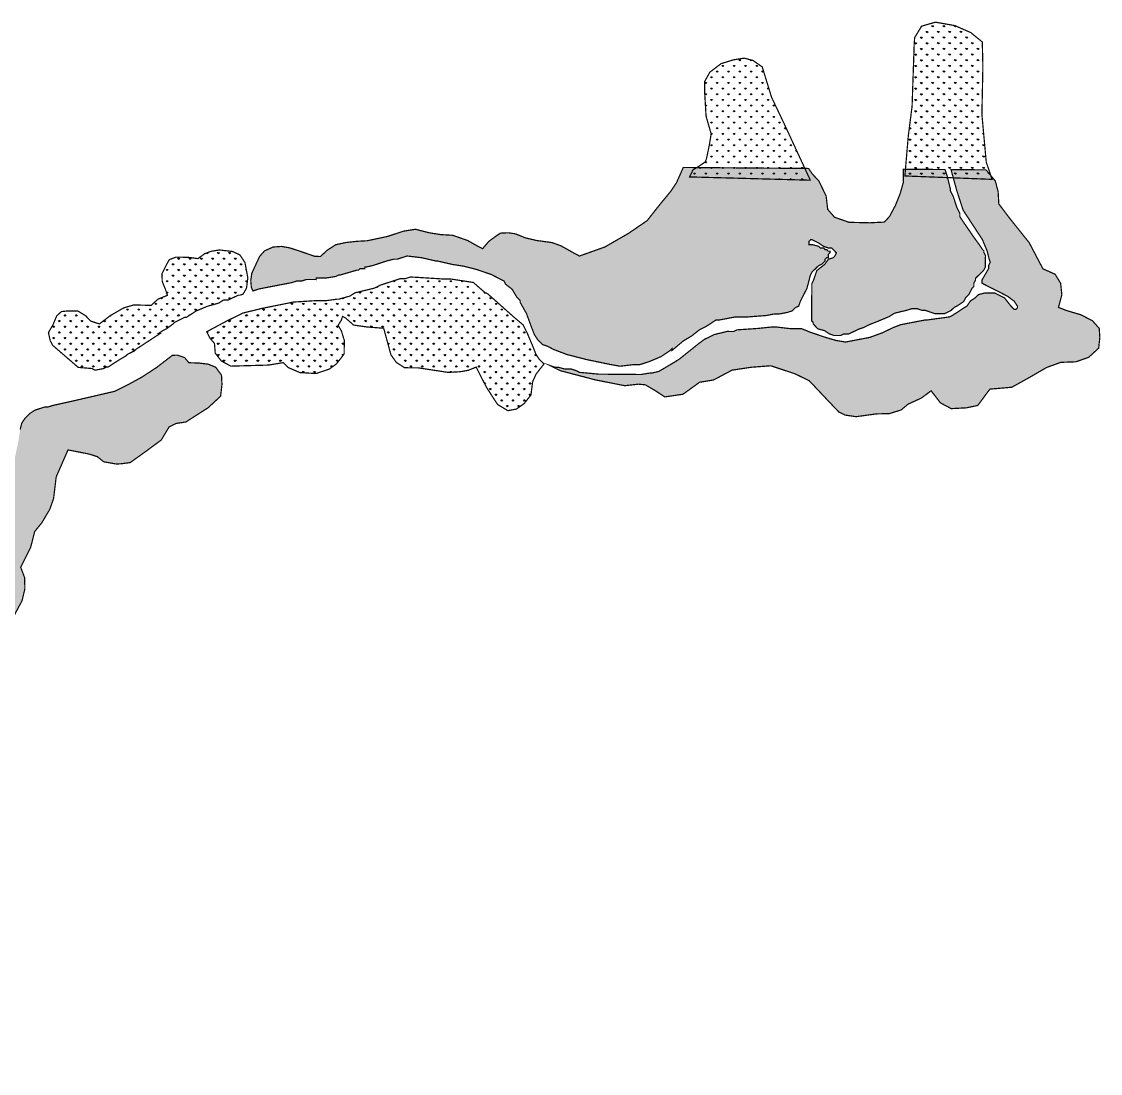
# Model space of a CAD drawing. Header units: metres. Extents: x 320779 to 338723, y 1791564 to 1830657.
# Drawn here: x 330817 to 333508, y 1808813 to 1811437 of the extents above; entities that cross this region are included whole.
import ezdxf

# ---------------------------------------------------------------- set-up
doc = ezdxf.new("R2010")
doc.units = ezdxf.units.M
doc.layers.add('MANGROOVES', color=112, linetype='Continuous')
pattern_1 = [(90, (0, 0), (-14.14213562, 14.14213562), [3.75, -24.53427126]), (45, (0, 0), (-14.14213562, 14.14213562), [3.75, -16.25]), (135, (0, 0), (-14.14213562, -14.14213562), [3.75, -16.25])]

msp = doc.modelspace()

# ---------------------------------------------------------------- hatches: boundary and pattern name
at = {"layer": 'MANGROOVES'}
h = msp.add_hatch(dxfattribs=at)
h.set_pattern_fill('GRASS', color=256, scale=20)
h.set_pattern_definition(pattern_1)
h.paths.add_polyline_path([(333020.4, 1811051.9), (333028.9, 1811151.3), (333038.4, 1811225.7), (333043.6, 1811379.3), (333044.8, 1811397.1), (333062.2, 1811425.6), (333096.6, 1811435.5), (333145, 1811427), (333184.7, 1811409.6), (333213.5, 1811386.1), (333215, 1811325.4), (333213.8, 1811265.6), (333212.5, 1811205.8), (333223.3, 1811086.8), (333237.9, 1811043.4)])
h = msp.add_hatch(dxfattribs=at)
h.set_pattern_fill('GRASS', color=256, scale=20)
h.set_pattern_definition(pattern_1)
h.paths.add_polyline_path([(332483.2, 1811049.5), (332491.8, 1811066.9), (332507.7, 1811076.7), (332522.3, 1811086.8), (332525.5, 1811094.8), (332532.8, 1811129.7), (332537.2, 1811157), (332524.5, 1811200.8), (332523.2, 1811223), (332521, 1811259.9), (332520.9, 1811287.3), (332533.8, 1811310.6), (332562.1, 1811332.1), (332592.9, 1811341.6), (332619.7, 1811345.7), (332641.8, 1811339.9), (332664.6, 1811323.9), (332688, 1811247.8), (332721.3, 1811177.9), (332784.5, 1811041.3)])
h = msp.add_hatch(dxfattribs=at)
h.set_pattern_fill('GRASS', color=256, scale=20)
h.set_pattern_definition(pattern_1)
h.paths.add_polyline_path([(332759.8, 1810739.4), (332776.2, 1810771.6), (332780.4, 1810787.7), (332784.5, 1810803.9), (332788.6, 1810811.9), (332792.7, 1810815.9), (332804.9, 1810827.9), (332813, 1810831.9), (332821.2, 1810839.9), (332821.2, 1810844), (332825.3, 1810848), (332829.3, 1810848), (332829.4, 1810856), (332833.5, 1810860.1), (332833.5, 1810864.1), (332829.5, 1810864.1), (332825.5, 1810868.2), (332821.4, 1810868.2), (332817.4, 1810872.3), (332809.3, 1810872.4), (332805.3, 1810876.4), (332789.2, 1810880.6), (332781.1, 1810880.7), (332781.2, 1810888.8), (332785.2, 1810892.8), (332789.3, 1810892.7), (332805.4, 1810884.5), (332817.4, 1810876.3), (332829.5, 1810872.2), (332837.6, 1810872.1), (332841.6, 1810868.1), (332845.6, 1810864), (332849.6, 1810859.9), (332845.5, 1810851.9), (332841.5, 1810847.9), (332829.3, 1810843.9), (332821.1, 1810831.9), (332800.8, 1810815.9), (332796.7, 1810803.8), (332792.5, 1810791.7), (332788.4, 1810783.6), (332787.7, 1810690.7), (332791.7, 1810686.6), (332791.7, 1810682.6), (332799.7, 1810674.4), (332803.7, 1810670.3), (332819.8, 1810666.2), (332831.9, 1810658), (332844, 1810653.8), (332860.1, 1810653.7), (332868.2, 1810657.7), (332880.4, 1810657.6), (332904.7, 1810669.5), (332916.9, 1810673.5), (332933.1, 1810681.4), (332953.4, 1810689.4), (332981.7, 1810701.3), (332993.9, 1810709.2), (333010.1, 1810713.2), (333026.3, 1810717.1), (333038.5, 1810721), (333050.6, 1810720.9), (333062.7, 1810716.8), (333070.8, 1810716.7), (333094.9, 1810708.5), (333119.2, 1810708.3), (333127.3, 1810712.2), (333135.4, 1810716.2), (333139.5, 1810720.2), (333143.6, 1810724.2), (333151.7, 1810728.2), (333163.9, 1810736.2), (333167.9, 1810740.2), (333172, 1810748.3), (333180.2, 1810756.3), (333184.3, 1810764.3), (333188.4, 1810772.4), (333192.5, 1810776.4), (333192.5, 1810784.5), (333196.6, 1810792.5), (333196.7, 1810796.6), (333200.7, 1810800.6), (333204.8, 1810804.6), (333217, 1810816.6), (333221.1, 1810824.7), (333221.4, 1810853), (333217.4, 1810861.1), (333217.4, 1810865.1), (333213.4, 1810869.2), (333205.4, 1810881.4), (333193.4, 1810897.6), (333165.5, 1810938.3), (333157.5, 1810950.5), (333157.5, 1810958.5), (333149.6, 1810974.8), (333145.6, 1810986.9), (333141.7, 1810999.1), (333133.7, 1811015.3), (333133.8, 1811019.4), (333129.9, 1811035.6), (333125.9, 1811051.7), (333120.5, 1811067.9), (333016.5, 1811068.7), (333016.4, 1811035.3), (333008.5, 1811007.4), (332997.1, 1810978.9), (332982, 1810950.5), (332969, 1810936.8), (332933.2, 1810935), (332881.3, 1810936.2), (332844.8, 1810948.9), (332827.9, 1810968.6), (332823.9, 1811002.3), (332805.5, 1811039.8), (332790.7, 1811055.5), (332780.1, 1811070.6), (332467.6, 1811073), (332450.9, 1811035.4), (332436.3, 1811013.5), (332409.9, 1810981.4), (332377.5, 1810940.4), (332330.8, 1810908.5), (332271.9, 1810874.6), (332208.7, 1810852.1), (332195.6, 1810859.1), (332162.8, 1810877.5), (332140, 1810885.7), (332101.7, 1810890.9), (332074.2, 1810897.3), (332048.9, 1810907.5), (332031.2, 1810910.1), (332011.6, 1810909.2), (331998.9, 1810900.7), (331982.2, 1810888.3), (331967.2, 1810870.4), (331953.7, 1810877.4), (331929.4, 1810891), (331892.3, 1810903.9), (331863, 1810905.5), (331833.6, 1810910.2), (331799.6, 1810918.9), (331770.2, 1810914.2), (331729.2, 1810900.8), (331679.2, 1810890.2), (331654.5, 1810888.9), (331625.4, 1810885.7), (331600.7, 1810880.3), (331579.3, 1810866.4), (331562.5, 1810850.9), (331548.1, 1810851.5), (331508.7, 1810865.1), (331485.4, 1810872.6), (331465.4, 1810876.1), (331444.3, 1810874.5), (331423.2, 1810865.1), (331410.9, 1810851.2), (331399.3, 1810826.3), (331391.3, 1810808.8), (331388.8, 1810790.5), (331390.3, 1810773.8), (331394.2, 1810765), (331410.3, 1810770.2), (331491.3, 1810785.8), (331503.4, 1810789.7), (331515.5, 1810789.6), (331527.7, 1810793.6), (331551.9, 1810793.4), (331552, 1810797.4), (331576.2, 1810797.2), (331600.5, 1810801.1), (331608.6, 1810805), (331612.7, 1810805), (331653.2, 1810816.8), (331657.2, 1810816.8), (331661.3, 1810820.8), (331673.4, 1810820.7), (331673.4, 1810824.7), (331677.5, 1810824.7), (331693.7, 1810828.6), (331730.1, 1810840.5), (331746.3, 1810844.4), (331754.4, 1810844.3), (331778.7, 1810852.2), (331815, 1810847.9), (331851.3, 1810839.5), (331855.4, 1810839.5), (331891.7, 1810831.1), (331919.9, 1810826.8), (331952.2, 1810818.5), (331988.5, 1810806.1), (332020.7, 1810789.7), (332024.7, 1810781.6), (332040.7, 1810769.3), (332052.7, 1810749), (332060.7, 1810740.9), (332060.7, 1810736.8), (332076.6, 1810708.4), (332088.5, 1810676), (332096.4, 1810655.7), (332104.4, 1810643.5), (332116.4, 1810631.3), (332128.5, 1810627.2), (332144.6, 1810618.9), (332176.8, 1810606.6), (332225.2, 1810594.1), (332285.7, 1810581.5), (332310, 1810577.2), (332342.3, 1810581), (332358.5, 1810580.9), (332382.8, 1810588.8), (332411.2, 1810600.7), (332435.5, 1810616.7), (332439.6, 1810620.7), (332439.6, 1810616.6), (332468.1, 1810640.6), (332488.4, 1810652.6), (332508.7, 1810668.6), (332524.9, 1810676.6), (332549.3, 1810692.5), (332557.4, 1810692.5), (332597.8, 1810700.2), (332626.1, 1810700), (332674.6, 1810703.7), (332694.9, 1810707.6), (332707, 1810707.5), (332727.2, 1810711.4), (332739.4, 1810715.3), (332747.5, 1810723.3), (332755.6, 1810727.3)])
h = msp.add_hatch(dxfattribs=at)
h.set_pattern_fill('GRASS', color=256, scale=20)
h.set_pattern_definition(pattern_1)
h.paths.add_polyline_path([(333330.6, 1810548.9), (333373.8, 1810574), (333409.6, 1810586.9), (333447, 1810588.2), (333478.8, 1810599.4), (333503.8, 1810622.2), (333506.7, 1810648.6), (333505.2, 1810671.5), (333488.4, 1810690.5), (333459.7, 1810705.5), (333425.2, 1810715.6), (333403.5, 1810723.9), (333412, 1810755.4), (333408.9, 1810784.1), (333395.2, 1810806.7), (333364.8, 1810820.2), (333330.5, 1810885.4), (333280.7, 1810947.7), (333254.7, 1810982.1), (333253, 1811012.8), (333246, 1811039.3), (333222.7, 1811067.1), (333135.5, 1811067.7), (333149.9, 1811015.2), (333161.7, 1810978.7), (333165.7, 1810966.6), (333181.6, 1810942.2), (333213.6, 1810893.4), (333225.5, 1810865), (333229.4, 1810848.9), (333233.3, 1810836.7), (333229.2, 1810828.6), (333229.2, 1810820.6), (333212.8, 1810792.4), (333212.7, 1810784.3), (333228.8, 1810776.1), (333236.9, 1810772), (333253, 1810763.8), (333277.1, 1810751.5), (333293.2, 1810739.2), (333301.2, 1810727), (333301.2, 1810723), (333297.1, 1810719), (333293, 1810719), (333285, 1810727.2), (333269, 1810747.5), (333244.9, 1810759.8), (333220.6, 1810760), (333204.4, 1810756.1), (333196.3, 1810748.1), (333184.1, 1810740.1), (333175.9, 1810728), (333163.7, 1810720), (333139.4, 1810704.1), (333131.2, 1810700.1), (333102.9, 1810696.3), (333074.6, 1810692.4), (333070.6, 1810692.5), (333009.9, 1810680.8), (332989.6, 1810672.9), (332965.3, 1810661), (332932.8, 1810649.1), (332872.1, 1810637.5), (332847.9, 1810641.7), (332819.7, 1810650), (332783.4, 1810662.4), (332763.3, 1810670.7), (332735, 1810670.9), (332698.7, 1810675.2), (332690.6, 1810675.3), (332654.2, 1810671.5), (332601.6, 1810667.9), (332593.5, 1810663.9), (332577.3, 1810664), (332545, 1810656.2), (332520.6, 1810644.3), (332504.4, 1810632.3), (332459.6, 1810596.3), (332447.4, 1810588.3), (332406.8, 1810564.3), (332390.6, 1810560.4), (332386.6, 1810560.5), (332362.3, 1810556.6), (332257.3, 1810557.4), (332208.8, 1810561.9), (332200.8, 1810566), (332188.7, 1810570.1), (332172.5, 1810570.2), (332156.4, 1810574.4), (332148.3, 1810574.5), (332136.2, 1810578.6), (332160.3, 1810566.3), (332247.1, 1810543.4), (332321.7, 1810528.6), (332356.1, 1810532.4), (332373.2, 1810530.8), (332398.4, 1810515.9), (332421.5, 1810500.6), (332467, 1810507.3), (332508.3, 1810537.2), (332543.2, 1810542.9), (332589.5, 1810567.5), (332637.3, 1810574.6), (332685.8, 1810578.3), (332746, 1810558.5), (332782.1, 1810540.7), (332824.1, 1810496.2), (332855.5, 1810463.1), (332871.3, 1810455.3), (332898.8, 1810451.3), (332948.7, 1810458.2), (332982.2, 1810459.1), (333010.9, 1810468), (333028.5, 1810482.6), (333061.6, 1810497.8), (333085.9, 1810515.9), (333109.2, 1810485.7), (333136.1, 1810471.4), (333173.9, 1810473.4), (333202.2, 1810479.3), (333232.4, 1810520), (333287.3, 1810524.8)])
h = msp.add_hatch(dxfattribs=at)
h.set_pattern_fill('GRASS', color=256, scale=20)
h.set_pattern_definition(pattern_1)
h.paths.add_polyline_path([(331163, 1810659), (331158.9, 1810659.1), (331171.1, 1810667), (331179.2, 1810671), (331195.5, 1810683), (331199.5, 1810687), (331223.9, 1810699), (331227.9, 1810698.9), (331252.3, 1810714.9), (331280.7, 1810726.8), (331309, 1810734.7), (331321.2, 1810742.6), (331333.3, 1810742.6), (331357.7, 1810754.5), (331361.7, 1810754.5), (331369.7, 1810757), (331378.2, 1810772.1), (331381.5, 1810797.6), (331374.3, 1810836.1), (331361.6, 1810855.1), (331342.7, 1810863.6), (331310.4, 1810867.2), (331289.4, 1810863.8), (331273.3, 1810857.6), (331257.2, 1810845.7), (331231.5, 1810849), (331201.9, 1810849.3), (331185.8, 1810843.2), (331178.3, 1810830), (331167.2, 1810807.9), (331168, 1810788.7), (331176.2, 1810768.4), (331180.9, 1810754), (331157, 1810744.4), (331140.6, 1810729), (331097, 1810730.1), (331071.3, 1810722.5), (331038, 1810703.1), (331011.3, 1810682.7), (330989.7, 1810689.8), (330977.1, 1810702.9), (330958.1, 1810714.7), (330933.4, 1810715.2), (330916.3, 1810713.5), (330904.7, 1810702.4), (330895.2, 1810680.1), (330884.1, 1810661.2), (330888.7, 1810640.6), (330895, 1810629.1), (330958.4, 1810574.3), (330992.5, 1810571.5), (331000.6, 1810567.3), (331020.8, 1810571.2), (331028.9, 1810575.2), (331033, 1810575.2), (331057.4, 1810591.1), (331077.6, 1810603.1), (331081.7, 1810607.1), (331097.9, 1810615.1), (331102, 1810619.1), (331150.8, 1810651)])
h = msp.add_hatch(dxfattribs=at)
h.set_pattern_fill('GRASS', color=256, scale=20)
h.set_pattern_definition(pattern_1)
h.paths.add_polyline_path([(332080.2, 1810655.8), (332068.3, 1810680.2), (332044.2, 1810700.6), (331980, 1810757.7), (331972, 1810761.8), (331943.9, 1810786.2), (331915.6, 1810790.5), (331887.4, 1810794.8), (331867.2, 1810794.9), (331794.5, 1810799.5), (331786.4, 1810799.6), (331774.2, 1810795.7), (331762.1, 1810795.8), (331713.5, 1810780), (331697.3, 1810772), (331648.7, 1810760.3), (331636.5, 1810752.3), (331608.1, 1810744.4), (331604.1, 1810744.5), (331575.8, 1810740.6), (331551.5, 1810740.8), (331494.9, 1810737.2), (331418, 1810721.7), (331369.4, 1810709.9), (331328.9, 1810690), (331284.2, 1810666.1), (331278.9, 1810663), (331286.9, 1810647.5), (331298.2, 1810634.1), (331300.3, 1810609.8), (331315.4, 1810590.3), (331339.1, 1810577.4), (331433.5, 1810580.1), (331470.2, 1810586.2), (331482, 1810574), (331511.7, 1810561.3), (331552.1, 1810559), (331584.8, 1810570.1), (331602.5, 1810583.1), (331612.7, 1810595.9), (331621.8, 1810607.9), (331622.1, 1810641.9), (331614.6, 1810665.8), (331606.7, 1810679.3), (331614.6, 1810691.8), (331617.6, 1810701.3), (331624.6, 1810698.1), (331645.3, 1810679.9), (331679, 1810675.1), (331720.4, 1810671.9), (331738.3, 1810606), (331751.7, 1810586.9), (331772.5, 1810573.4), (331806.8, 1810573.1), (331881.1, 1810561.8), (331911.8, 1810563.5), (331931.2, 1810567), (331951.1, 1810575), (331976.6, 1810524.8), (331997, 1810493.1), (332004.8, 1810481.5), (332030.2, 1810466.3), (332051.6, 1810470.4), (332070.7, 1810484.1), (332087.7, 1810505.4), (332091.9, 1810538.7), (332100.6, 1810557.7), (332120.1, 1810582.8), (332108, 1810595), (332100.1, 1810607.2), (332092.1, 1810627.4)])
h = msp.add_hatch(dxfattribs=at)
h.set_pattern_fill('GRASS', color=256, scale=20)
h.set_pattern_definition(pattern_1)
h.paths.add_polyline_path([(329790.5, 1808989.5), (329802.6, 1809012.3), (329819, 1809005.8), (329838.6, 1809001.8), (329859.1, 1809002.4), (329895.1, 1809020.5), (329930.2, 1809036.4), (330001.3, 1809071.6), (330013, 1809072.5), (330044, 1809068.8), (330069.7, 1809074.2), (330095.9, 1809091.2), (330142.6, 1809138.1), (330147.9, 1809137.4), (330166.3, 1809135.9), (330191.8, 1809150.1), (330204, 1809164.6), (330214.5, 1809185.5), (330234.1, 1809192.5), (330271.8, 1809220.9), (330310.8, 1809242.4), (330339.5, 1809248.2), (330360.4, 1809256.5), (330392.9, 1809284.7), (330426.1, 1809326.6), (330460.6, 1809369.3), (330478.1, 1809408.3), (330481.5, 1809463.8), (330484.1, 1809484.9), (330505.9, 1809508.9), (330515.4, 1809517.2), (330543.8, 1809521.8), (330566.3, 1809543.2), (330579.9, 1809573.7), (330577.9, 1809603.8), (330582.9, 1809606.7), (330606, 1809632.5), (330629, 1809683.8), (330637.1, 1809773.1), (330656.2, 1809834.4), (330678.3, 1809842), (330723.8, 1809862.4), (330762.9, 1809896.3), (330788, 1809935.3), (330818.5, 1809992.6), (330825.3, 1810021.7), (330824.8, 1810049.3), (330814.9, 1810075.7), (330839.8, 1810125.4), (330849.7, 1810164.5), (330867.5, 1810186.5), (330887.4, 1810220), (330897, 1810247.1), (330903.5, 1810301.1), (330932.9, 1810368.4), (330985.6, 1810358.1), (331006.2, 1810351.5), (331022.1, 1810338.7), (331054.2, 1810333.1), (331067.4, 1810334), (331088, 1810336.8), (331129.3, 1810366.3), (331165.6, 1810393.2), (331185.2, 1810425.8), (331202.1, 1810434.3), (331226.8, 1810438), (331282.6, 1810473.7), (331313.6, 1810502.4), (331317, 1810531.9), (331315.8, 1810554.9), (331301.3, 1810574.7), (331283.1, 1810582.2), (331260, 1810585.1), (331234.3, 1810586), (331223.6, 1810599), (331205.6, 1810604.9), (331193.1, 1810604.3), (331154.2, 1810574.2), (331117.6, 1810550.3), (331081.1, 1810530.3), (331048.7, 1810514.4), (330947.5, 1810491), (330894.8, 1810479.3), (330882.7, 1810475.3), (330874.6, 1810475.4), (330850.3, 1810467.5), (330838.1, 1810459.5), (330825.9, 1810447.5), (330817.7, 1810435.4), (330813.5, 1810419.3), (330809.3, 1810391), (330800.9, 1810350.7), (330792.5, 1810314.4), (330780, 1810261.9), (330763.5, 1810229.7), (330751.3, 1810213.6), (330743.1, 1810201.6), (330718.7, 1810185.6), (330690.3, 1810169.7), (330641.7, 1810153.9), (330552.6, 1810122.3), (330544.4, 1810114.2), (330532.1, 1810094.1), (330515.8, 1810070), (330499.4, 1810041.8), (330474.7, 1809989.5), (330450.2, 1809953.3), (330425.5, 1809896.9), (330405, 1809852.6), (330404.9, 1809844.5), (330388.1, 1809763.8), (330371.5, 1809707.4), (330351, 1809671.2), (330326.4, 1809622.9), (330322.3, 1809618.9), (330318.2, 1809614.9), (330314.1, 1809602.8), (330318.1, 1809602.7), (330305.9, 1809586.7), (330287, 1809547.1), (330293.7, 1809526.5), (330304, 1809510.5), (330310.2, 1809486.9), (330311.6, 1809422.6), (330299.1, 1809402.4), (330286.3, 1809394.1), (330284.4, 1809402.9), (330271.3, 1809420.9), (330255.9, 1809433), (330235.5, 1809436), (330220.7, 1809434.4), (330179, 1809381.5), (330166.8, 1809369.5), (330154.6, 1809361.5), (330142.4, 1809349.5), (330080.8, 1809280.8), (330087.9, 1809268.4), (330097.6, 1809257.1), (330077.6, 1809249.5), (330058.1, 1809240.7), (330039.6, 1809228), (330033.3, 1809216.3), (330036.7, 1809209.1), (330027, 1809202.7), (330018.1, 1809209.7), (330006.1, 1809210.8), (329993.3, 1809207.3), (329947, 1809173.2), (329878, 1809137.4), (329801, 1809105.6), (329748.3, 1809085.9), (329679.5, 1809074.3), (329590.5, 1809062.8), (329558.2, 1809059.1), (329517.6, 1809043.2), (329505.5, 1809039.3), (329489.3, 1809031.3), (329477.1, 1809027.4), (329448.8, 1809023.5), (329416.4, 1809019.8), (329372, 1809020.1), (329344.7, 1809023.7), (329321.1, 1809004.9), (329305.1, 1808988.3), (329296.7, 1808961.8), (329294.6, 1808937.9), (329305.9, 1808915.7), (329330.8, 1808885.7), (329398.3, 1808842.7), (329433.7, 1808828.9), (329459.6, 1808832), (329477.6, 1808837), (329486.1, 1808831.7), (329514.5, 1808812.9), (329536, 1808814.7), (329556.1, 1808822.9), (329577.8, 1808835.9), (329590.2, 1808849.2), (329604.5, 1808850.3), (329634.8, 1808846.6), (329657.4, 1808847.9), (329681.1, 1808857.5), (329695.4, 1808868.7), (329710.5, 1808892.8), (329714.9, 1808913.4), (329712.2, 1808942.6), (329704.1, 1808974.2), (329733.6, 1808969.4), (329763.5, 1808973.3)])

# ---------------------------------------------------------------- linework, layer by layer
at = {"layer": 'MANGROOVES', "const_width": 3.03, "flags": 128}
for points in [[(333020.4, 1811051.9), (333028.9, 1811151.3), (333038.4, 1811225.7), (333043.6, 1811379.3), (333044.8, 1811397.1), (333062.2, 1811425.6), (333096.6, 1811435.5), (333145, 1811427), (333184.7, 1811409.6), (333213.5, 1811386.1), (333215, 1811325.4), (333213.8, 1811265.6), (333212.5, 1811205.8), (333223.3, 1811086.8), (333237.9, 1811043.4)], [(332483.2, 1811049.5), (332491.8, 1811066.9), (332507.7, 1811076.7), (332522.3, 1811086.8), (332525.5, 1811094.8), (332532.8, 1811129.7), (332537.2, 1811157), (332524.5, 1811200.8), (332523.2, 1811223), (332521, 1811259.9), (332520.9, 1811287.3), (332533.8, 1811310.6), (332562.1, 1811332.1), (332592.9, 1811341.6), (332619.7, 1811345.7), (332641.8, 1811339.9), (332664.6, 1811323.9), (332688, 1811247.8), (332721.3, 1811177.9), (332784.5, 1811041.3)], [(332759.8, 1810739.4), (332776.2, 1810771.6), (332780.4, 1810787.7), (332784.5, 1810803.9), (332788.6, 1810811.9), (332792.7, 1810815.9), (332804.9, 1810827.9), (332813, 1810831.9), (332821.2, 1810839.9), (332821.2, 1810844), (332825.3, 1810848), (332829.3, 1810848), (332829.4, 1810856), (332833.5, 1810860.1), (332833.5, 1810864.1), (332829.5, 1810864.1), (332825.5, 1810868.2), (332821.4, 1810868.2), (332817.4, 1810872.3), (332809.3, 1810872.4), (332805.3, 1810876.4), (332789.2, 1810880.6), (332781.1, 1810880.7), (332781.2, 1810888.8), (332785.2, 1810892.8), (332789.3, 1810892.7), (332805.4, 1810884.5), (332817.4, 1810876.3), (332829.5, 1810872.2), (332837.6, 1810872.1), (332841.6, 1810868.1), (332845.6, 1810864), (332849.6, 1810859.9), (332845.5, 1810851.9), (332841.5, 1810847.9), (332829.3, 1810843.9), (332821.1, 1810831.9), (332800.8, 1810815.9), (332796.7, 1810803.8), (332792.5, 1810791.7), (332788.4, 1810783.6), (332787.7, 1810690.7), (332791.7, 1810686.6), (332791.7, 1810682.6), (332799.7, 1810674.4), (332803.7, 1810670.3), (332819.8, 1810666.2), (332831.9, 1810658), (332844, 1810653.8), (332860.1, 1810653.7), (332868.2, 1810657.7), (332880.4, 1810657.6), (332904.7, 1810669.5), (332916.9, 1810673.5), (332933.1, 1810681.4), (332953.4, 1810689.4), (332981.7, 1810701.3), (332993.9, 1810709.2), (333010.1, 1810713.2), (333026.3, 1810717.1), (333038.5, 1810721), (333050.6, 1810720.9), (333062.7, 1810716.8), (333070.8, 1810716.7), (333094.9, 1810708.5), (333119.2, 1810708.3), (333127.3, 1810712.2), (333135.4, 1810716.2), (333139.5, 1810720.2), (333143.6, 1810724.2), (333151.7, 1810728.2), (333163.9, 1810736.2), (333167.9, 1810740.2), (333172, 1810748.3), (333180.2, 1810756.3), (333184.3, 1810764.3), (333188.4, 1810772.4), (333192.5, 1810776.4), (333192.5, 1810784.5), (333196.6, 1810792.5), (333196.7, 1810796.6), (333200.7, 1810800.6), (333204.8, 1810804.6), (333217, 1810816.6), (333221.1, 1810824.7), (333221.4, 1810853), (333217.4, 1810861.1), (333217.4, 1810865.1), (333213.4, 1810869.2), (333205.4, 1810881.4), (333193.4, 1810897.6), (333165.5, 1810938.3), (333157.5, 1810950.5), (333157.5, 1810958.5), (333149.6, 1810974.8), (333145.6, 1810986.9), (333141.7, 1810999.1), (333133.7, 1811015.3), (333133.8, 1811019.4), (333129.9, 1811035.6), (333125.9, 1811051.7), (333120.5, 1811067.9), (333016.5, 1811068.7), (333016.4, 1811035.3), (333008.5, 1811007.4), (332997.1, 1810978.9), (332982, 1810950.5), (332969, 1810936.8), (332933.2, 1810935), (332881.3, 1810936.2), (332844.8, 1810948.9), (332827.9, 1810968.6), (332823.9, 1811002.3), (332805.5, 1811039.8), (332790.7, 1811055.5), (332780.1, 1811070.6), (332467.6, 1811073), (332450.9, 1811035.4), (332436.3, 1811013.5), (332409.9, 1810981.4), (332377.5, 1810940.4), (332330.8, 1810908.5), (332271.9, 1810874.6), (332208.7, 1810852.1), (332195.6, 1810859.1), (332162.8, 1810877.5), (332140, 1810885.7), (332101.7, 1810890.9), (332074.2, 1810897.3), (332048.9, 1810907.5), (332031.2, 1810910.1), (332011.6, 1810909.2), (331998.9, 1810900.7), (331982.2, 1810888.3), (331967.2, 1810870.4), (331953.7, 1810877.4), (331929.4, 1810891), (331892.3, 1810903.9), (331863, 1810905.5), (331833.6, 1810910.2), (331799.6, 1810918.9), (331770.2, 1810914.2), (331729.2, 1810900.8), (331679.2, 1810890.2), (331654.5, 1810888.9), (331625.4, 1810885.7), (331600.7, 1810880.3), (331579.3, 1810866.4), (331562.5, 1810850.9), (331548.1, 1810851.5), (331508.7, 1810865.1), (331485.4, 1810872.6), (331465.4, 1810876.1), (331444.3, 1810874.5), (331423.2, 1810865.1), (331410.9, 1810851.2), (331399.3, 1810826.3), (331391.3, 1810808.8), (331388.8, 1810790.5), (331390.3, 1810773.8), (331394.2, 1810765), (331410.3, 1810770.2), (331491.3, 1810785.8), (331503.4, 1810789.7), (331515.5, 1810789.6), (331527.7, 1810793.6), (331551.9, 1810793.4), (331552, 1810797.4), (331576.2, 1810797.2), (331600.5, 1810801.1), (331608.6, 1810805), (331612.7, 1810805), (331653.2, 1810816.8), (331657.2, 1810816.8), (331661.3, 1810820.8), (331673.4, 1810820.7), (331673.4, 1810824.7), (331677.5, 1810824.7), (331693.7, 1810828.6), (331730.1, 1810840.5), (331746.3, 1810844.4), (331754.4, 1810844.3), (331778.7, 1810852.2), (331815, 1810847.9), (331851.3, 1810839.5), (331855.4, 1810839.5), (331891.7, 1810831.1), (331919.9, 1810826.8), (331952.2, 1810818.5), (331988.5, 1810806.1), (332020.7, 1810789.7), (332024.7, 1810781.6), (332040.7, 1810769.3), (332052.7, 1810749), (332060.7, 1810740.9), (332060.7, 1810736.8), (332076.6, 1810708.4), (332088.5, 1810676), (332096.4, 1810655.7), (332104.4, 1810643.5), (332116.4, 1810631.3), (332128.5, 1810627.2), (332144.6, 1810618.9), (332176.8, 1810606.6), (332225.2, 1810594.1), (332285.7, 1810581.5), (332310, 1810577.2), (332342.3, 1810581), (332358.5, 1810580.9), (332382.8, 1810588.8), (332411.2, 1810600.7), (332435.5, 1810616.7), (332439.6, 1810620.7), (332439.6, 1810616.6), (332468.1, 1810640.6), (332488.4, 1810652.6), (332508.7, 1810668.6), (332524.9, 1810676.6), (332549.3, 1810692.5), (332557.4, 1810692.5), (332597.8, 1810700.2), (332626.1, 1810700), (332674.6, 1810703.7), (332694.9, 1810707.6), (332707, 1810707.5), (332727.2, 1810711.4), (332739.4, 1810715.3), (332747.5, 1810723.3), (332755.6, 1810727.3)], [(333330.6, 1810548.9), (333373.8, 1810574), (333409.6, 1810586.9), (333447, 1810588.2), (333478.8, 1810599.4), (333503.8, 1810622.2), (333506.7, 1810648.6), (333505.2, 1810671.5), (333488.4, 1810690.5), (333459.7, 1810705.5), (333425.2, 1810715.6), (333403.5, 1810723.9), (333412, 1810755.4), (333408.9, 1810784.1), (333395.2, 1810806.7), (333364.8, 1810820.2), (333330.5, 1810885.4), (333280.7, 1810947.7), (333254.7, 1810982.1), (333253, 1811012.8), (333246, 1811039.3), (333222.7, 1811067.1), (333135.5, 1811067.7), (333149.9, 1811015.2), (333161.7, 1810978.7), (333165.7, 1810966.6), (333181.6, 1810942.2), (333213.6, 1810893.4), (333225.5, 1810865), (333229.4, 1810848.9), (333233.3, 1810836.7), (333229.2, 1810828.6), (333229.2, 1810820.6), (333212.8, 1810792.4), (333212.7, 1810784.3), (333228.8, 1810776.1), (333236.9, 1810772), (333253, 1810763.8), (333277.1, 1810751.5), (333293.2, 1810739.2), (333301.2, 1810727), (333301.2, 1810723), (333297.1, 1810719), (333293, 1810719), (333285, 1810727.2), (333269, 1810747.5), (333244.9, 1810759.8), (333220.6, 1810760), (333204.4, 1810756.1), (333196.3, 1810748.1), (333184.1, 1810740.1), (333175.9, 1810728), (333163.7, 1810720), (333139.4, 1810704.1), (333131.2, 1810700.1), (333102.9, 1810696.3), (333074.6, 1810692.4), (333070.6, 1810692.5), (333009.9, 1810680.8), (332989.6, 1810672.9), (332965.3, 1810661), (332932.8, 1810649.1), (332872.1, 1810637.5), (332847.9, 1810641.7), (332819.7, 1810650), (332783.4, 1810662.4), (332763.3, 1810670.7), (332735, 1810670.9), (332698.7, 1810675.2), (332690.6, 1810675.3), (332654.2, 1810671.5), (332601.6, 1810667.9), (332593.5, 1810663.9), (332577.3, 1810664), (332545, 1810656.2), (332520.6, 1810644.3), (332504.4, 1810632.3), (332459.6, 1810596.3), (332447.4, 1810588.3), (332406.8, 1810564.3), (332390.6, 1810560.4), (332386.6, 1810560.5), (332362.3, 1810556.6), (332257.3, 1810557.4), (332208.8, 1810561.9), (332200.8, 1810566), (332188.7, 1810570.1), (332172.5, 1810570.2), (332156.4, 1810574.4), (332148.3, 1810574.5), (332136.2, 1810578.6), (332160.3, 1810566.3), (332247.1, 1810543.4), (332321.7, 1810528.6), (332356.1, 1810532.4), (332373.2, 1810530.8), (332398.4, 1810515.9), (332421.5, 1810500.6), (332467, 1810507.3), (332508.3, 1810537.2), (332543.2, 1810542.9), (332589.5, 1810567.5), (332637.3, 1810574.6), (332685.8, 1810578.3), (332746, 1810558.5), (332782.1, 1810540.7), (332824.1, 1810496.2), (332855.5, 1810463.1), (332871.3, 1810455.3), (332898.8, 1810451.3), (332948.7, 1810458.2), (332982.2, 1810459.1), (333010.9, 1810468), (333028.5, 1810482.6), (333061.6, 1810497.8), (333085.9, 1810515.9), (333109.2, 1810485.7), (333136.1, 1810471.4), (333173.9, 1810473.4), (333202.2, 1810479.3), (333232.4, 1810520), (333287.3, 1810524.8)], [(331163, 1810659), (331158.9, 1810659.1), (331171.1, 1810667), (331179.2, 1810671), (331195.5, 1810683), (331199.5, 1810687), (331223.9, 1810699), (331227.9, 1810698.9), (331252.3, 1810714.9), (331280.7, 1810726.8), (331309, 1810734.7), (331321.2, 1810742.6), (331333.3, 1810742.6), (331357.7, 1810754.5), (331361.7, 1810754.5), (331369.7, 1810757), (331378.2, 1810772.1), (331381.5, 1810797.6), (331374.3, 1810836.1), (331361.6, 1810855.1), (331342.7, 1810863.6), (331310.4, 1810867.2), (331289.4, 1810863.8), (331273.3, 1810857.6), (331257.2, 1810845.7), (331231.5, 1810849), (331201.9, 1810849.3), (331185.8, 1810843.2), (331178.3, 1810830), (331167.2, 1810807.9), (331168, 1810788.7), (331176.2, 1810768.4), (331180.9, 1810754), (331157, 1810744.4), (331140.6, 1810729), (331097, 1810730.1), (331071.3, 1810722.5), (331038, 1810703.1), (331011.3, 1810682.7), (330989.7, 1810689.8), (330977.1, 1810702.9), (330958.1, 1810714.7), (330933.4, 1810715.2), (330916.3, 1810713.5), (330904.7, 1810702.4), (330895.2, 1810680.1), (330884.1, 1810661.2), (330888.7, 1810640.6), (330895, 1810629.1), (330958.4, 1810574.3), (330992.5, 1810571.5), (331000.6, 1810567.3), (331020.8, 1810571.2), (331028.9, 1810575.2), (331033, 1810575.2), (331057.4, 1810591.1), (331077.6, 1810603.1), (331081.7, 1810607.1), (331097.9, 1810615.1), (331102, 1810619.1), (331150.8, 1810651)], [(332080.2, 1810655.8), (332068.3, 1810680.2), (332044.2, 1810700.6), (331980, 1810757.7), (331972, 1810761.8), (331943.9, 1810786.2), (331915.6, 1810790.5), (331887.4, 1810794.8), (331867.2, 1810794.9), (331794.5, 1810799.5), (331786.4, 1810799.6), (331774.2, 1810795.7), (331762.1, 1810795.8), (331713.5, 1810780), (331697.3, 1810772), (331648.7, 1810760.3), (331636.5, 1810752.3), (331608.1, 1810744.4), (331604.1, 1810744.5), (331575.8, 1810740.6), (331551.5, 1810740.8), (331494.9, 1810737.2), (331418, 1810721.7), (331369.4, 1810709.9), (331328.9, 1810690), (331284.2, 1810666.1), (331278.9, 1810663), (331286.9, 1810647.5), (331298.2, 1810634.1), (331300.3, 1810609.8), (331315.4, 1810590.3), (331339.1, 1810577.4), (331433.5, 1810580.1), (331470.2, 1810586.2), (331482, 1810574), (331511.7, 1810561.3), (331552.1, 1810559), (331584.8, 1810570.1), (331602.5, 1810583.1), (331612.7, 1810595.9), (331621.8, 1810607.9), (331622.1, 1810641.9), (331614.6, 1810665.8), (331606.7, 1810679.3), (331614.6, 1810691.8), (331617.6, 1810701.3), (331624.6, 1810698.1), (331645.3, 1810679.9), (331679, 1810675.1), (331720.4, 1810671.9), (331738.3, 1810606), (331751.7, 1810586.9), (331772.5, 1810573.4), (331806.8, 1810573.1), (331881.1, 1810561.8), (331911.8, 1810563.5), (331931.2, 1810567), (331951.1, 1810575), (331976.6, 1810524.8), (331997, 1810493.1), (332004.8, 1810481.5), (332030.2, 1810466.3), (332051.6, 1810470.4), (332070.7, 1810484.1), (332087.7, 1810505.4), (332091.9, 1810538.7), (332100.6, 1810557.7), (332120.1, 1810582.8), (332108, 1810595), (332100.1, 1810607.2), (332092.1, 1810627.4)]]:
    msp.add_lwpolyline(points, close=True, dxfattribs=at)
msp.add_lwpolyline([(330788, 1809935.3), (330818.5, 1809992.6), (330825.3, 1810021.7), (330824.8, 1810049.3), (330814.9, 1810075.7), (330839.8, 1810125.4), (330849.7, 1810164.5), (330867.5, 1810186.5), (330887.4, 1810220), (330897, 1810247.1), (330903.5, 1810301.1), (330932.9, 1810368.4), (330985.6, 1810358.1), (331006.2, 1810351.5), (331022.1, 1810338.7), (331054.2, 1810333.1), (331067.4, 1810334), (331088, 1810336.8), (331129.3, 1810366.3), (331165.6, 1810393.2), (331185.2, 1810425.8), (331202.1, 1810434.3), (331226.8, 1810438), (331282.6, 1810473.7), (331313.6, 1810502.4), (331317, 1810531.9), (331315.8, 1810554.9), (331301.3, 1810574.7), (331283.1, 1810582.2), (331260, 1810585.1), (331234.3, 1810586), (331223.6, 1810599), (331205.6, 1810604.9), (331193.1, 1810604.3), (331154.2, 1810574.2), (331117.6, 1810550.3), (331081.1, 1810530.3), (331048.7, 1810514.4), (330947.5, 1810491), (330894.8, 1810479.3), (330882.7, 1810475.3), (330874.6, 1810475.4), (330850.3, 1810467.5), (330838.1, 1810459.5), (330825.9, 1810447.5), (330817.7, 1810435.4), (330813.5, 1810419.3)], dxfattribs=at)

doc.saveas('drawing.dxf')
